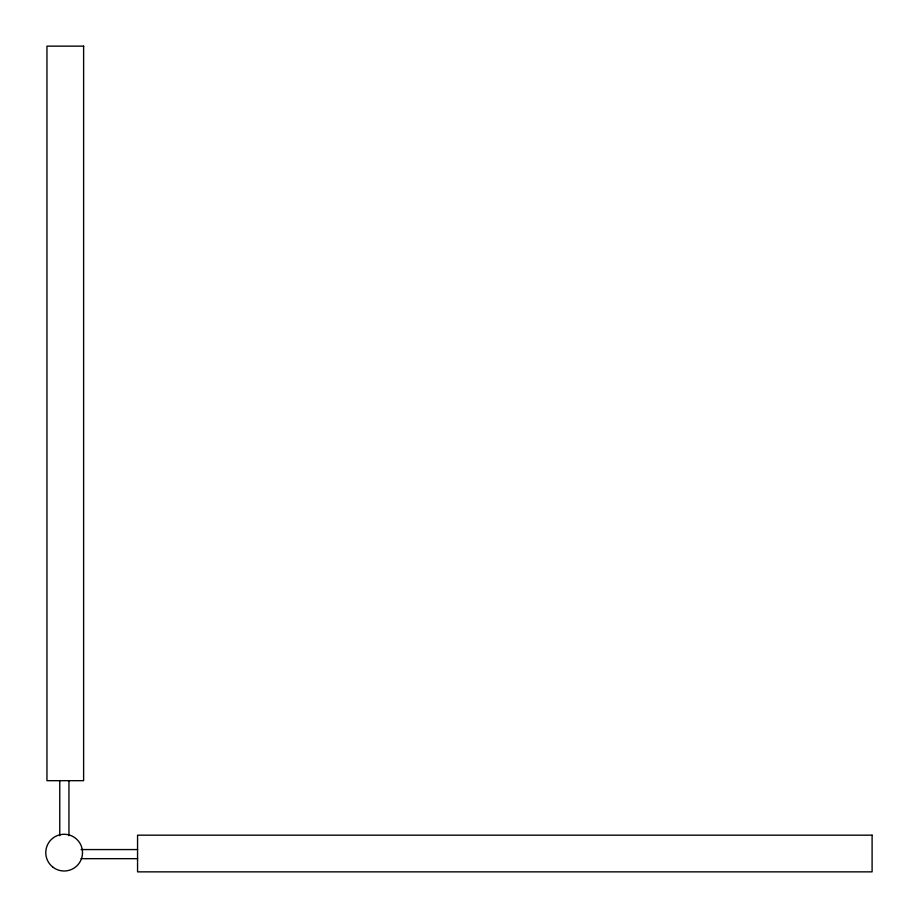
<?xml version="1.0" encoding="UTF-8"?>
<svg xmlns="http://www.w3.org/2000/svg" width="918" height="918" viewBox="0 0 918 918"><rect width="100%" height="100%" fill="white"/><g stroke="black" fill="none" stroke-linecap="round" stroke-linejoin="round"><path stroke-width="1.38" d="M81.082 849.563L137.585 849.563M81.082 858.674L137.585 858.674M68.942 780.621L68.942 835.713M59.762 780.621L59.762 835.713M83.618 46.141L46.956 46.141L46.956 780.679L83.618 780.679L83.618 46.141M872.1 835.173L137.562 835.173L137.562 871.859L872.1 871.859L872.1 835.173M53.152 867.349A18.36 18.36 0 0 0 82.379 854.784A18.36 18.36 0 0 0 56.882 835.77A18.36 18.36 0 0 0 53.152 867.349"/></g></svg>
